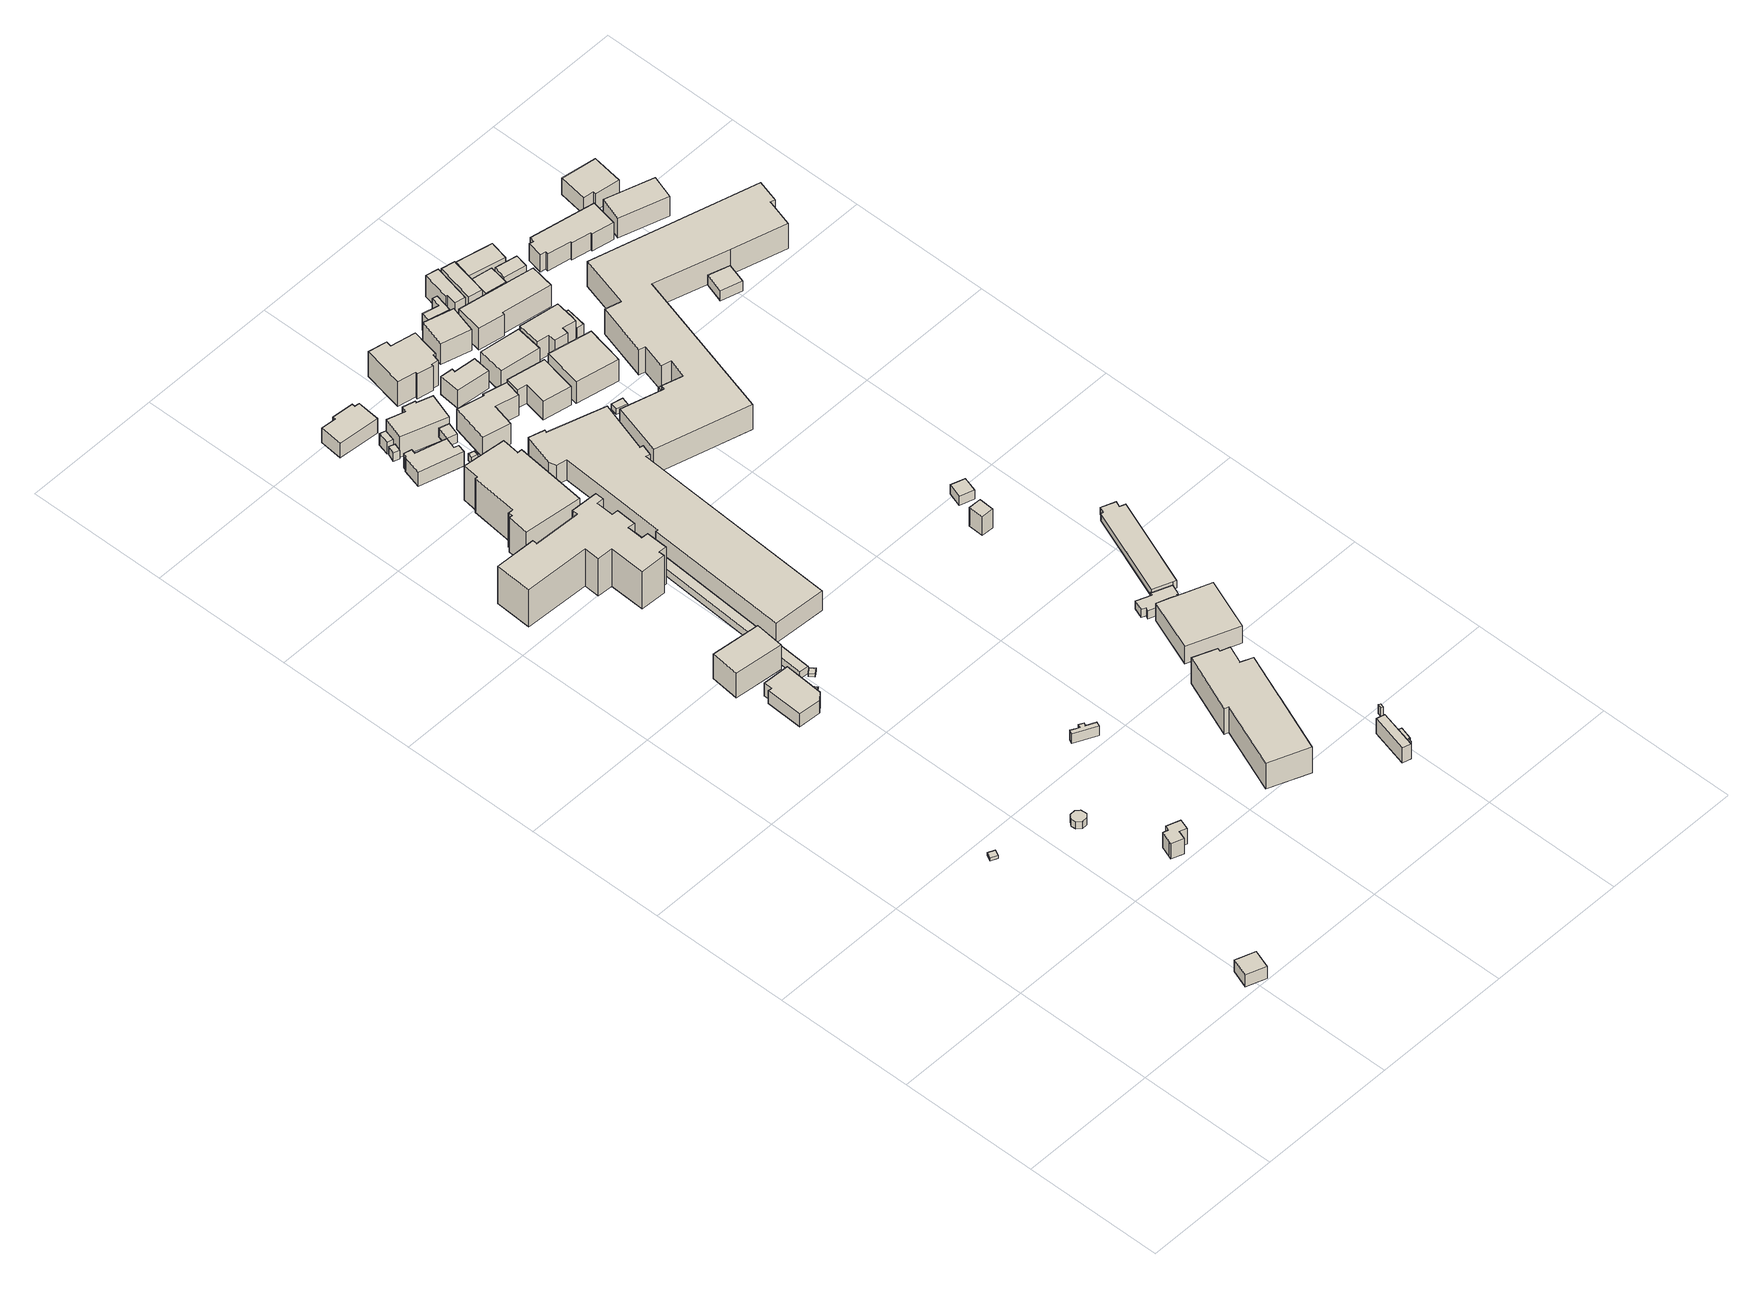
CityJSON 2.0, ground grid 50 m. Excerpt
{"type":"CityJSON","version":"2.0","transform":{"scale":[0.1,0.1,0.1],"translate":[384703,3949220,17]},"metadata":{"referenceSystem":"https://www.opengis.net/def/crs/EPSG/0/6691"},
"CityObjects":{
"building1":{"type":"Building","attributes":{"class":3001,"usage":452,"measuredHeight":8.9,"storeysAboveGround":1,"storeysBelowGround":0,"prefecture":13,"city":13104,"footprintArea":51.09,"fireproofType":1002,"coverageRatio":60,"floorAreaRatio":300,"surveyYear":2021,"urbanPlanType":21,"areaClassificationType":22,"landUseType":214,"districts":"5","detailedUsage":"1142","floodRisk_description":10,"floodRisk_rank":1,"floodRisk_depth":0.12,"floodRisk_adminType":2,"floodRisk_scale":2},"geometry":[{"type":"Solid","lod":"1","boundaries":[[[[0,1,2,3]],[[0,3,4,5]],[[3,2,6,4]],[[2,1,7,6]],[[1,0,5,7]],[[5,4,6,7]]]]}]},
"building2":{"type":"Building","attributes":{"class":3001,"usage":461,"measuredHeight":1.4,"storeysAboveGround":9999,"storeysBelowGround":9999,"prefecture":13,"city":13104,"footprintArea":-9999,"fireproofType":1011,"coverageRatio":60,"floorAreaRatio":300,"surveyYear":1,"urbanPlanType":21,"areaClassificationType":22,"landUseType":217,"districts":"3","detailedUsage":"0","floodRisk_description":10,"floodRisk_rank":1,"floodRisk_depth":0.02,"floodRisk_adminType":2,"floodRisk_scale":2},"geometry":[{"type":"Solid","lod":"1","boundaries":[[[[8,9,10,11]],[[8,11,12,13]],[[11,10,14,12]],[[10,9,15,14]],[[9,8,13,15]],[[13,12,14,15]]]]}]},
"building3":{"type":"Building","attributes":{"class":3001,"usage":411,"measuredHeight":8.4,"storeysAboveGround":1,"storeysBelowGround":0,"prefecture":13,"city":13104,"footprintArea":166.27,"fireproofType":1002,"coverageRatio":60,"floorAreaRatio":300,"surveyYear":2021,"urbanPlanType":21,"areaClassificationType":22,"landUseType":211,"districts":"3","detailedUsage":"1310","floodRisk_description":10,"floodRisk_rank":1,"floodRisk_depth":0.02,"floodRisk_adminType":2,"floodRisk_scale":2},"geometry":[{"type":"Solid","lod":"1","boundaries":[[[[16,17,18,19,20,21,22]],[[16,22,23,24]],[[22,21,25,23]],[[21,20,26,25]],[[20,19,27,26]],[[19,18,28,27]],[[18,17,29,28]],[[17,16,24,29]],[[24,23,25,26,27,28,29]]]]}]},
"building4":{"type":"Building","attributes":{"class":3003,"usage":461,"measuredHeight":-9999,"storeysAboveGround":9999,"storeysBelowGround":9999,"prefecture":13,"city":13104,"footprintArea":-9999,"fireproofType":1011,"coverageRatio":60,"floorAreaRatio":300,"surveyYear":1,"urbanPlanType":21,"areaClassificationType":22,"landUseType":217,"districts":"3","detailedUsage":"0","floodRisk_description":10,"floodRisk_rank":1,"floodRisk_depth":0.01,"floodRisk_adminType":2,"floodRisk_scale":2},"geometry":[{"type":"Solid","lod":"1","boundaries":[[[[30,31,32,33,34,35,36,37]],[[30,37,38,39]],[[37,36,40,38]],[[36,35,41,40]],[[35,34,42,41]],[[34,33,43,42]],[[33,32,44,43]],[[32,31,45,44]],[[31,30,39,45]],[[39,38,40,41,42,43,44,45]]]]}]},
"building5":{"type":"Building","attributes":{"class":3002,"usage":412,"measuredHeight":14.4,"storeysAboveGround":3,"storeysBelowGround":0,"prefecture":13,"city":13104,"footprintArea":181.36,"fireproofType":1001,"coverageRatio":60,"floorAreaRatio":300,"surveyYear":2021,"urbanPlanType":21,"areaClassificationType":22,"landUseType":211,"districts":"3","detailedUsage":"1320"},"geometry":[{"type":"Solid","lod":"1","boundaries":[[[[46,47,48,49]],[[46,49,50,51]],[[49,48,52,50]],[[48,47,53,52]],[[47,46,51,53]],[[51,50,52,53]]]]}]},
"building6":{"type":"Building","attributes":{"class":3001,"usage":421,"measuredHeight":8.3,"storeysAboveGround":2,"storeysBelowGround":0,"prefecture":13,"city":13104,"footprintArea":38.03,"fireproofType":1001,"coverageRatio":60,"floorAreaRatio":300,"surveyYear":2021,"urbanPlanType":21,"areaClassificationType":22,"landUseType":214,"districts":"3","detailedUsage":"1110","floodRisk_description":10,"floodRisk_rank":1,"floodRisk_depth":0.01,"floodRisk_adminType":2,"floodRisk_scale":2},"geometry":[{"type":"Solid","lod":"1","boundaries":[[[[54,55,56,57,58,59,60,61,62]],[[54,62,63,64]],[[62,61,65,63]],[[61,60,66,65]],[[60,59,67,66]],[[59,58,68,67]],[[58,57,69,68]],[[57,56,70,69]],[[56,55,71,70]],[[55,54,64,71]],[[64,63,65,66,67,68,69,70,71]]]]}]},
"building7":{"type":"Building","attributes":{"class":3001,"usage":461,"measuredHeight":0.9,"storeysAboveGround":9999,"storeysBelowGround":9999,"prefecture":13,"city":13104,"footprintArea":-9999,"fireproofType":1011,"coverageRatio":60,"floorAreaRatio":300,"surveyYear":1,"urbanPlanType":21,"areaClassificationType":22,"landUseType":214,"districts":"3","detailedUsage":"0","floodRisk_description":10,"floodRisk_rank":1,"floodRisk_depth":0.1,"floodRisk_adminType":2,"floodRisk_scale":2},"geometry":[{"type":"Solid","lod":"1","boundaries":[[[[72,73,74,75]],[[72,75,76,77]],[[75,74,78,76]],[[74,73,79,78]],[[73,72,77,79]],[[77,76,78,79]]]]}]},
"building8":{"type":"Building","attributes":{"class":3002,"usage":412,"measuredHeight":23.6,"storeysAboveGround":7,"storeysBelowGround":0,"prefecture":13,"city":13104,"footprintArea":738.72,"fireproofType":1001,"coverageRatio":60,"floorAreaRatio":300,"surveyYear":2021,"urbanPlanType":21,"areaClassificationType":22,"landUseType":211,"districts":"3","detailedUsage":"1320"},"geometry":[{"type":"Solid","lod":"1","boundaries":[[[[80,81,82,83,84,85,86,87,88,89,90,91,92,93,94,95,96,97,98,99,100,101]],[[80,101,102,103]],[[101,100,104,102]],[[100,99,105,104]],[[99,98,106,105]],[[98,97,107,106]],[[97,96,108,107]],[[96,95,109,108]],[[95,94,110,109]],[[94,93,111,110]],[[93,92,112,111]],[[92,91,113,112]],[[91,90,114,113]],[[90,89,115,114]],[[89,88,116,115]],[[88,87,117,116]],[[87,86,118,117]],[[86,85,119,118]],[[85,84,120,119]],[[84,83,121,120]],[[83,82,122,121]],[[82,81,123,122]],[[81,80,103,123]],[[103,102,104,105,106,107,108,109,110,111,112,113,114,115,116,117,118,119,120,121,122,123]]]]}]},
"building9":{"type":"Building","attributes":{"class":3003,"usage":461,"measuredHeight":1.4,"storeysAboveGround":9999,"storeysBelowGround":9999,"prefecture":13,"city":13104,"footprintArea":-9999,"fireproofType":1011,"coverageRatio":60,"floorAreaRatio":300,"surveyYear":1,"urbanPlanType":21,"areaClassificationType":22,"landUseType":214,"districts":"3","detailedUsage":"0"},"geometry":[{"type":"Solid","lod":"1","boundaries":[[[[124,125,126,127]],[[124,127,128,129]],[[127,126,130,128]],[[126,125,131,130]],[[125,124,129,131]],[[129,128,130,131]]]]}]},
"building10":{"type":"Building","attributes":{"class":3003,"usage":422,"measuredHeight":7.9,"storeysAboveGround":2,"storeysBelowGround":0,"prefecture":13,"city":13104,"footprintArea":295.63,"fireproofType":1002,"coverageRatio":60,"floorAreaRatio":300,"surveyYear":2021,"urbanPlanType":21,"areaClassificationType":22,"landUseType":214,"districts":"3","detailedUsage":"1121"},"geometry":[{"type":"Solid","lod":"1","boundaries":[[[[132,133,134,135]],[[132,135,136,137]],[[135,134,138,136]],[[134,133,139,138]],[[133,132,137,139]],[[137,136,138,139]]]]}]},
"building11":{"type":"Building","attributes":{"class":3002,"usage":412,"measuredHeight":24.8,"storeysAboveGround":4,"storeysBelowGround":1,"prefecture":13,"city":13104,"footprintArea":587.09,"fireproofType":1001,"coverageRatio":60,"floorAreaRatio":300,"surveyYear":2021,"urbanPlanType":21,"areaClassificationType":22,"landUseType":211,"districts":"3","detailedUsage":"1320"},"geometry":[{"type":"Solid","lod":"1","boundaries":[[[[140,141,142,143,144,145,146,147,148,149,150,151]],[[140,151,152,153]],[[151,150,154,152]],[[150,149,155,154]],[[149,148,156,155]],[[148,147,157,156]],[[147,146,158,157]],[[146,145,159,158]],[[145,144,160,159]],[[144,143,161,160]],[[143,142,162,161]],[[142,141,163,162]],[[141,140,153,163]],[[153,152,154,155,156,157,158,159,160,161,162,163]]]]}]},
"building12":{"type":"Building","attributes":{"class":3001,"usage":461,"measuredHeight":11.2,"storeysAboveGround":9999,"storeysBelowGround":9999,"prefecture":13,"city":13104,"footprintArea":-9999,"fireproofType":1011,"coverageRatio":60,"floorAreaRatio":300,"surveyYear":1,"urbanPlanType":21,"areaClassificationType":22,"landUseType":217,"districts":"3","detailedUsage":"0","floodRisk_description":10,"floodRisk_rank":1,"floodRisk_depth":0.02,"floodRisk_adminType":2,"floodRisk_scale":2},"geometry":[{"type":"Solid","lod":"1","boundaries":[[[[164,165,166,167,168,169,170,171]],[[164,171,172,173]],[[171,170,174,172]],[[170,169,175,174]],[[169,168,176,175]],[[168,167,177,176]],[[167,166,178,177]],[[166,165,179,178]],[[165,164,173,179]],[[173,172,174,175,176,177,178,179]]]]}]},
"building13":{"type":"Building","attributes":{"class":3001,"usage":461,"measuredHeight":4,"storeysAboveGround":9999,"storeysBelowGround":9999,"prefecture":13,"city":13104,"footprintArea":-9999,"fireproofType":1011,"coverageRatio":60,"floorAreaRatio":300,"surveyYear":1,"urbanPlanType":21,"areaClassificationType":22,"landUseType":211,"districts":"3","detailedUsage":"0"},"geometry":[{"type":"Solid","lod":"1","boundaries":[[[[180,181,182,183]],[[180,183,184,185]],[[183,182,186,184]],[[182,181,187,186]],[[181,180,185,187]],[[185,184,186,187]]]]}]},
"building14":{"type":"Building","attributes":{"class":3001,"usage":422,"measuredHeight":6.7,"storeysAboveGround":1,"storeysBelowGround":0,"prefecture":13,"city":13104,"footprintArea":91.1,"fireproofType":1003,"coverageRatio":60,"floorAreaRatio":300,"surveyYear":2021,"urbanPlanType":21,"areaClassificationType":22,"landUseType":214,"districts":"3","detailedUsage":"1121"},"geometry":[{"type":"Solid","lod":"1","boundaries":[[[[188,189,190,191,192,193,194,195,196,197]],[[188,197,198,199]],[[197,196,200,198]],[[196,195,201,200]],[[195,194,202,201]],[[194,193,203,202]],[[193,192,204,203]],[[192,191,205,204]],[[191,190,206,205]],[[190,189,207,206]],[[189,188,199,207]],[[199,198,200,201,202,203,204,205,206,207]]]]}]},
"building15":{"type":"Building","attributes":{"class":3001,"usage":412,"measuredHeight":5.2,"storeysAboveGround":1,"storeysBelowGround":0,"prefecture":13,"city":13104,"footprintArea":9.43,"fireproofType":1002,"coverageRatio":60,"floorAreaRatio":300,"surveyYear":2021,"urbanPlanType":21,"areaClassificationType":22,"landUseType":211,"districts":"3","detailedUsage":"1320"},"geometry":[{"type":"Solid","lod":"1","boundaries":[[[[208,209,210,211]],[[208,211,212,213]],[[211,210,214,212]],[[210,209,215,214]],[[209,208,213,215]],[[213,212,214,215]]]]}]},
"building16":{"type":"Building","attributes":{"class":3001,"usage":412,"measuredHeight":7.8,"storeysAboveGround":2,"storeysBelowGround":0,"prefecture":13,"city":13104,"footprintArea":135.89,"fireproofType":1003,"coverageRatio":60,"floorAreaRatio":300,"surveyYear":2021,"urbanPlanType":21,"areaClassificationType":22,"landUseType":211,"districts":"3","detailedUsage":"1320","floodRisk_description":10,"floodRisk_rank":1,"floodRisk_depth":0.01,"floodRisk_adminType":2,"floodRisk_scale":2,"landslideRisk_description":1,"landslideRisk_areaType":2},"geometry":[{"type":"Solid","lod":"1","boundaries":[[[[216,217,218,219,220,221,222,223]],[[216,223,224,225]],[[223,222,226,224]],[[222,221,227,226]],[[221,220,228,227]],[[220,219,229,228]],[[219,218,230,229]],[[218,217,231,230]],[[217,216,225,231]],[[225,224,226,227,228,229,230,231]]]]}]},
"building17":{"type":"Building","attributes":{"class":3001,"usage":461,"measuredHeight":3.1,"storeysAboveGround":9999,"storeysBelowGround":9999,"prefecture":13,"city":13104,"footprintArea":-9999,"fireproofType":1011,"coverageRatio":60,"floorAreaRatio":300,"surveyYear":1,"urbanPlanType":21,"areaClassificationType":22,"landUseType":214,"districts":"3","detailedUsage":"0"},"geometry":[{"type":"Solid","lod":"1","boundaries":[[[[232,233,234,235]],[[232,235,236,237]],[[235,234,238,236]],[[234,233,239,238]],[[233,232,237,239]],[[237,236,238,239]]]]}]},
"building18":{"type":"Building","attributes":{"class":3002,"usage":422,"measuredHeight":16,"storeysAboveGround":3,"storeysBelowGround":0,"prefecture":13,"city":13104,"footprintArea":1985.33,"fireproofType":1001,"coverageRatio":60,"floorAreaRatio":300,"surveyYear":2021,"urbanPlanType":21,"areaClassificationType":22,"landUseType":214,"districts":"3","detailedUsage":"1121"},"geometry":[{"type":"Solid","lod":"1","boundaries":[[[[240,241,242,243,244,245,246,247,248,249,250,251,252,253,254]],[[240,254,255,256]],[[254,253,257,255]],[[253,252,258,257]],[[252,251,259,258]],[[251,250,260,259]],[[250,249,261,260]],[[249,248,262,261]],[[248,247,263,262]],[[247,246,264,263]],[[246,245,265,264]],[[245,244,266,265]],[[244,243,267,266]],[[243,242,268,267]],[[242,241,269,268]],[[241,240,256,269]],[[256,255,257,258,259,260,261,262,263,264,265,266,267,268,269]]]]}]},
"building19":{"type":"Building","attributes":{"class":3001,"usage":412,"measuredHeight":9.5,"storeysAboveGround":2,"storeysBelowGround":0,"prefecture":13,"city":13104,"footprintArea":154.74,"fireproofType":1003,"coverageRatio":60,"floorAreaRatio":300,"surveyYear":2021,"urbanPlanType":21,"areaClassificationType":22,"landUseType":211,"districts":"3","detailedUsage":"1320"},"geometry":[{"type":"Solid","lod":"1","boundaries":[[[[270,271,272,273,274,275,276,277]],[[270,277,278,279]],[[277,276,280,278]],[[276,275,281,280]],[[275,274,282,281]],[[274,273,283,282]],[[273,272,284,283]],[[272,271,285,284]],[[271,270,279,285]],[[279,278,280,281,282,283,284,285]]]]}]},
"building20":{"type":"Building","attributes":{"class":3001,"usage":461,"measuredHeight":6.9,"storeysAboveGround":9999,"storeysBelowGround":9999,"prefecture":13,"city":13104,"footprintArea":-9999,"fireproofType":1011,"coverageRatio":60,"floorAreaRatio":300,"surveyYear":1,"urbanPlanType":21,"areaClassificationType":22,"landUseType":214,"districts":"3","detailedUsage":"0"},"geometry":[{"type":"Solid","lod":"1","boundaries":[[[[286,287,288,289]],[[286,289,290,291]],[[289,288,292,290]],[[288,287,293,292]],[[287,286,291,293]],[[291,290,292,293]]]]}]},
"building21":{"type":"Building","attributes":{"class":3002,"usage":421,"measuredHeight":15.5,"storeysAboveGround":3,"storeysBelowGround":0,"prefecture":13,"city":13103,"footprintArea":721.87,"fireproofType":1001,"coverageRatio":60,"floorAreaRatio":200,"surveyYear":2021,"urbanPlanType":21,"areaClassificationType":22,"landUseType":214,"districts":"3","detailedUsage":"1110","floodRisk_description":10,"floodRisk_rank":1,"floodRisk_depth":0.04,"floodRisk_adminType":2,"floodRisk_scale":2},"geometry":[{"type":"Solid","lod":"1","boundaries":[[[[294,295,296,297,298,299,300,301,302,303,304,305]],[[294,305,306,307]],[[305,304,308,306]],[[304,303,309,308]],[[303,302,310,309]],[[302,301,311,310]],[[301,300,312,311]],[[300,299,313,312]],[[299,298,314,313]],[[298,297,315,314]],[[297,296,316,315]],[[296,295,317,316]],[[295,294,307,317]],[[307,306,308,309,310,311,312,313,314,315,316,317]]]]}]},
"building22":{"type":"Building","attributes":{"class":3001,"usage":402,"measuredHeight":13.5,"storeysAboveGround":2,"storeysBelowGround":0,"prefecture":13,"city":13104,"footprintArea":188.47,"fireproofType":1003,"coverageRatio":60,"floorAreaRatio":300,"surveyYear":2021,"urbanPlanType":21,"areaClassificationType":22,"landUseType":212,"districts":"3","detailedUsage":"1242"},"geometry":[{"type":"Solid","lod":"1","boundaries":[[[[318,319,320,321,322,323,324,325]],[[318,325,326,327]],[[325,324,328,326]],[[324,323,329,328]],[[323,322,330,329]],[[322,321,331,330]],[[321,320,332,331]],[[320,319,333,332]],[[319,318,327,333]],[[327,326,328,329,330,331,332,333]]]]}]},
"building23":{"type":"Building","attributes":{"class":3001,"usage":421,"measuredHeight":9.9,"storeysAboveGround":1,"storeysBelowGround":0,"prefecture":13,"city":13103,"footprintArea":44.42,"fireproofType":1001,"coverageRatio":60,"floorAreaRatio":200,"surveyYear":2021,"urbanPlanType":21,"areaClassificationType":22,"landUseType":214,"districts":"3","detailedUsage":"1110"},"geometry":[{"type":"Solid","lod":"1","boundaries":[[[[334,335,336,337]],[[334,337,338,339]],[[337,336,340,338]],[[336,335,341,340]],[[335,334,339,341]],[[339,338,340,341]]]]}]},
"building24":{"type":"Building","attributes":{"class":3002,"usage":412,"measuredHeight":13.8,"storeysAboveGround":3,"storeysBelowGround":0,"prefecture":13,"city":13104,"footprintArea":204.88,"fireproofType":1001,"coverageRatio":60,"floorAreaRatio":300,"surveyYear":2021,"urbanPlanType":21,"areaClassificationType":22,"landUseType":211,"districts":"3","detailedUsage":"1320","landslideRisk_description":1,"landslideRisk_areaType":1},"geometry":[{"type":"Solid","lod":"1","boundaries":[[[[342,343,344,345,346,347,348,349,350,351,352,353]],[[342,353,354,355]],[[353,352,356,354]],[[352,351,357,356]],[[351,350,358,357]],[[350,349,359,358]],[[349,348,360,359]],[[348,347,361,360]],[[347,346,362,361]],[[346,345,363,362]],[[345,344,364,363]],[[344,343,365,364]],[[343,342,355,365]],[[355,354,356,357,358,359,360,361,362,363,364,365]]]]}]},
"building25":{"type":"Building","attributes":{"class":3001,"usage":461,"measuredHeight":2,"storeysAboveGround":9999,"storeysBelowGround":9999,"prefecture":13,"city":13103,"footprintArea":-9999,"fireproofType":1011,"coverageRatio":60,"floorAreaRatio":200,"surveyYear":1,"urbanPlanType":21,"areaClassificationType":22,"landUseType":214,"districts":"3","detailedUsage":"0"},"geometry":[{"type":"Solid","lod":"1","boundaries":[[[[366,367,368,369,370,371,372]],[[366,372,373,374]],[[372,371,375,373]],[[371,370,376,375]],[[370,369,377,376]],[[369,368,378,377]],[[368,367,379,378]],[[367,366,374,379]],[[374,373,375,376,377,378,379]]]]}]},
"building26":{"type":"Building","attributes":{"class":3001,"usage":411,"measuredHeight":9.5,"storeysAboveGround":2,"storeysBelowGround":0,"prefecture":13,"city":13104,"footprintArea":83.73,"fireproofType":1003,"coverageRatio":60,"floorAreaRatio":300,"surveyYear":2021,"urbanPlanType":21,"areaClassificationType":22,"landUseType":211,"districts":"3","detailedUsage":"1310"},"geometry":[{"type":"Solid","lod":"1","boundaries":[[[[380,381,382,383,384,385]],[[380,385,386,387]],[[385,384,388,386]],[[384,383,389,388]],[[383,382,390,389]],[[382,381,391,390]],[[381,380,387,391]],[[387,386,388,389,390,391]]]]}]},
"building27":{"type":"Building","attributes":{"class":3001,"usage":461,"measuredHeight":4.1,"storeysAboveGround":9999,"storeysBelowGround":9999,"prefecture":13,"city":13103,"footprintArea":-9999,"fireproofType":1011,"coverageRatio":60,"floorAreaRatio":200,"surveyYear":1,"urbanPlanType":21,"areaClassificationType":22,"landUseType":214,"districts":"3","detailedUsage":"0"},"geometry":[{"type":"Solid","lod":"1","boundaries":[[[[392,393,394,395]],[[392,395,396,397]],[[395,394,398,396]],[[394,393,399,398]],[[393,392,397,399]],[[397,396,398,399]]]]}]},
"building28":{"type":"Building","attributes":{"class":3001,"usage":402,"measuredHeight":9.6,"storeysAboveGround":2,"storeysBelowGround":0,"prefecture":13,"city":13104,"footprintArea":95.36,"fireproofType":1001,"coverageRatio":60,"floorAreaRatio":300,"surveyYear":2021,"urbanPlanType":21,"areaClassificationType":22,"landUseType":212,"districts":"3","detailedUsage":"1242"},"geometry":[{"type":"Solid","lod":"1","boundaries":[[[[400,401,402,403,404,405]],[[400,405,406,407]],[[405,404,408,406]],[[404,403,409,408]],[[403,402,410,409]],[[402,401,411,410]],[[401,400,407,411]],[[407,406,408,409,410,411]]]]}]},
"building29":{"type":"Building","attributes":{"class":3002,"usage":421,"measuredHeight":9.7,"storeysAboveGround":4,"storeysBelowGround":0,"prefecture":13,"city":13103,"footprintArea":370.47,"fireproofType":1001,"coverageRatio":60,"floorAreaRatio":200,"surveyYear":2021,"urbanPlanType":21,"areaClassificationType":22,"landUseType":214,"districts":"3","detailedUsage":"1110","floodRisk_description":10,"floodRisk_rank":1,"floodRisk_depth":0.04,"floodRisk_adminType":2,"floodRisk_scale":2},"geometry":[{"type":"Solid","lod":"1","boundaries":[[[[412,413,414,415,416,417]],[[412,417,418,419]],[[417,416,420,418]],[[416,415,421,420]],[[415,414,422,421]],[[414,413,423,422]],[[413,412,419,423]],[[419,418,420,421,422,423]]]]}]},
"building30":{"type":"Building","attributes":{"class":3001,"usage":412,"measuredHeight":11.4,"storeysAboveGround":2,"storeysBelowGround":0,"prefecture":13,"city":13104,"footprintArea":143.19,"fireproofType":1002,"coverageRatio":60,"floorAreaRatio":300,"surveyYear":2021,"urbanPlanType":21,"areaClassificationType":22,"landUseType":211,"districts":"3","detailedUsage":"1320"},"geometry":[{"type":"Solid","lod":"1","boundaries":[[[[424,425,426,427]],[[424,427,428,429]],[[427,426,430,428]],[[426,425,431,430]],[[425,424,429,431]],[[429,428,430,431]]]]}]},
"building31":{"type":"Building","attributes":{"class":3001,"usage":422,"measuredHeight":2.6,"storeysAboveGround":1,"storeysBelowGround":0,"prefecture":13,"city":13104,"footprintArea":10.46,"fireproofType":1002,"coverageRatio":60,"floorAreaRatio":300,"surveyYear":2021,"urbanPlanType":21,"areaClassificationType":22,"landUseType":214,"districts":"3","detailedUsage":"1121","floodRisk_description":10,"floodRisk_rank":1,"floodRisk_depth":0.06,"floodRisk_adminType":2,"floodRisk_scale":2},"geometry":[{"type":"Solid","lod":"1","boundaries":[[[[432,433,434,435]],[[432,435,436,437]],[[435,434,438,436]],[[434,433,439,438]],[[433,432,437,439]],[[437,436,438,439]]]]}]},
"building32":{"type":"Building","attributes":{"class":3002,"usage":412,"measuredHeight":13.8,"storeysAboveGround":3,"storeysBelowGround":0,"prefecture":13,"city":13104,"footprintArea":108.42,"fireproofType":1001,"coverageRatio":60,"floorAreaRatio":300,"surveyYear":2021,"urbanPlanType":21,"areaClassificationType":22,"landUseType":211,"districts":"3","detailedUsage":"1320"},"geometry":[{"type":"Solid","lod":"1","boundaries":[[[[440,441,442,443]],[[440,443,444,445]],[[443,442,446,444]],[[442,441,447,446]],[[441,440,445,447]],[[445,444,446,447]]]]}]},
"building33":{"type":"Building","attributes":{"class":3001,"usage":421,"measuredHeight":5.3,"storeysAboveGround":1,"storeysBelowGround":0,"prefecture":13,"city":13103,"footprintArea":363.25,"fireproofType":1002,"coverageRatio":60,"floorAreaRatio":200,"surveyYear":2021,"urbanPlanType":21,"areaClassificationType":22,"landUseType":214,"districts":"3","detailedUsage":"1110","floodRisk_description":10,"floodRisk_rank":1,"floodRisk_depth":0.03,"floodRisk_adminType":2,"floodRisk_scale":2},"geometry":[{"type":"Solid","lod":"1","boundaries":[[[[448,449,450,451,452,453,454,455,456,457,458,459,460,461]],[[448,461,462,463]],[[461,460,464,462]],[[460,459,465,464]],[[459,458,466,465]],[[458,457,467,466]],[[457,456,468,467]],[[456,455,469,468]],[[455,454,470,469]],[[454,453,471,470]],[[453,452,472,471]],[[452,451,473,472]],[[451,450,474,473]],[[450,449,475,474]],[[449,448,463,475]],[[463,462,464,465,466,467,468,469,470,471,472,473,474,475]]]]}]},
"building34":{"type":"Building","attributes":{"class":3001,"usage":411,"measuredHeight":8.3,"storeysAboveGround":2,"storeysBelowGround":0,"prefecture":13,"city":13104,"footprintArea":32.12,"fireproofType":1002,"coverageRatio":60,"floorAreaRatio":300,"surveyYear":2021,"urbanPlanType":21,"areaClassificationType":22,"landUseType":211,"districts":"3","detailedUsage":"1310"},"geometry":[{"type":"Solid","lod":"1","boundaries":[[[[476,477,478,479,480,481]],[[476,481,482,483]],[[481,480,484,482]],[[480,479,485,484]],[[479,478,486,485]],[[478,477,487,486]],[[477,476,483,487]],[[483,482,484,485,486,487]]]]}]},
"building35":{"type":"Building","attributes":{"class":3001,"usage":461,"measuredHeight":10.9,"storeysAboveGround":9999,"storeysBelowGround":9999,"prefecture":13,"city":13104,"footprintArea":-9999,"fireproofType":1011,"coverageRatio":60,"floorAreaRatio":300,"surveyYear":1,"urbanPlanType":21,"areaClassificationType":22,"landUseType":214,"districts":"3","detailedUsage":"0"},"geometry":[{"type":"Solid","lod":"1","boundaries":[[[[488,489,490,491]],[[488,491,492,493]],[[491,490,494,492]],[[490,489,495,494]],[[489,488,493,495]],[[493,492,494,495]]]]}]},
"building36":{"type":"Building","attributes":{"class":3001,"usage":413,"measuredHeight":10.5,"storeysAboveGround":3,"storeysBelowGround":0,"prefecture":13,"city":13104,"footprintArea":212.37,"fireproofType":1001,"coverageRatio":60,"floorAreaRatio":300,"surveyYear":2021,"urbanPlanType":21,"areaClassificationType":22,"landUseType":211,"districts":"3","detailedUsage":"1230","floodRisk_description":10,"floodRisk_rank":1,"floodRisk_depth":0.03,"floodRisk_adminType":2,"floodRisk_scale":2},"geometry":[{"type":"Solid","lod":"1","boundaries":[[[[496,497,498,499]],[[496,499,500,501]],[[499,498,502,500]],[[498,497,503,502]],[[497,496,501,503]],[[501,500,502,503]]]]}]},
"building37":{"type":"Building","attributes":{"class":3001,"usage":461,"measuredHeight":9.5,"storeysAboveGround":9999,"storeysBelowGround":9999,"prefecture":13,"city":13104,"footprintArea":-9999,"fireproofType":1011,"coverageRatio":60,"floorAreaRatio":300,"surveyYear":1,"urbanPlanType":21,"areaClassificationType":22,"landUseType":214,"districts":"3","detailedUsage":"0","floodRisk_description":10,"floodRisk_rank":1,"floodRisk_depth":0.06,"floodRisk_adminType":2,"floodRisk_scale":2},"geometry":[{"type":"Solid","lod":"1","boundaries":[[[[504,505,506,507]],[[504,507,508,509]],[[507,506,510,508]],[[506,505,511,510]],[[505,504,509,511]],[[509,508,510,511]]]]}]},
"building38":{"type":"Building","attributes":{"class":3001,"usage":461,"measuredHeight":6.7,"storeysAboveGround":9999,"storeysBelowGround":9999,"prefecture":13,"city":13104,"footprintArea":-9999,"fireproofType":1011,"coverageRatio":60,"floorAreaRatio":300,"surveyYear":1,"urbanPlanType":21,"areaClassificationType":22,"landUseType":214,"districts":"3","detailedUsage":"0"},"geometry":[{"type":"Solid","lod":"1","boundaries":[[[[512,513,514,515]],[[512,515,516,517]],[[515,514,518,516]],[[514,513,519,518]],[[513,512,517,519]],[[517,516,518,519]]]]}]},
"building39":{"type":"Building","attributes":{"class":3001,"usage":411,"measuredHeight":9.3,"storeysAboveGround":3,"storeysBelowGround":0,"prefecture":13,"city":13104,"footprintArea":64.27,"fireproofType":1002,"coverageRatio":60,"floorAreaRatio":300,"surveyYear":2021,"urbanPlanType":21,"areaClassificationType":22,"landUseType":211,"districts":"3","detailedUsage":"1310"},"geometry":[{"type":"Solid","lod":"1","boundaries":[[[[520,521,522,523,524,525]],[[520,525,526,527]],[[525,524,528,526]],[[524,523,529,528]],[[523,522,530,529]],[[522,521,531,530]],[[521,520,527,531]],[[527,526,528,529,530,531]]]]}]},
"building40":{"type":"Building","attributes":{"class":3002,"usage":412,"measuredHeight":10.1,"storeysAboveGround":3,"storeysBelowGround":0,"prefecture":13,"city":13104,"footprintArea":133.11,"fireproofType":1001,"coverageRatio":60,"floorAreaRatio":300,"surveyYear":2021,"urbanPlanType":21,"areaClassificationType":22,"landUseType":211,"districts":"3","detailedUsage":"1320","floodRisk_description":10,"floodRisk_rank":1,"floodRisk_depth":0.03,"floodRisk_adminType":2,"floodRisk_scale":2},"geometry":[{"type":"Solid","lod":"1","boundaries":[[[[532,533,534,535,536,537,538,539,540]],[[532,540,541,542]],[[540,539,543,541]],[[539,538,544,543]],[[538,537,545,544]],[[537,536,546,545]],[[536,535,547,546]],[[535,534,548,547]],[[534,533,549,548]],[[533,532,542,549]],[[542,541,543,544,545,546,547,548,549]]]]}]},
"building41":{"type":"Building","attributes":{"class":3002,"usage":412,"measuredHeight":10.9,"storeysAboveGround":3,"storeysBelowGround":0,"prefecture":13,"city":13104,"footprintArea":180.33,"fireproofType":1001,"coverageRatio":60,"floorAreaRatio":300,"surveyYear":2021,"urbanPlanType":21,"areaClassificationType":22,"landUseType":211,"districts":"3","detailedUsage":"1320","floodRisk_description":10,"floodRisk_rank":1,"floodRisk_depth":0.02,"floodRisk_adminType":2,"floodRisk_scale":2},"geometry":[{"type":"Solid","lod":"1","boundaries":[[[[550,551,552,553,554,555]],[[550,555,556,557]],[[555,554,558,556]],[[554,553,559,558]],[[553,552,560,559]],[[552,551,561,560]],[[551,550,557,561]],[[557,556,558,559,560,561]]]]}]},
"building42":{"type":"Building","attributes":{"class":3001,"usage":421,"measuredHeight":7.5,"storeysAboveGround":1,"storeysBelowGround":0,"prefecture":13,"city":13103,"footprintArea":363.25,"fireproofType":1002,"coverageRatio":60,"floorAreaRatio":200,"surveyYear":2021,"urbanPlanType":21,"areaClassificationType":22,"landUseType":214,"districts":"3","detailedUsage":"1110","floodRisk_description":10,"floodRisk_rank":1,"floodRisk_depth":0.03,"floodRisk_adminType":2,"floodRisk_scale":2},"geometry":[{"type":"Solid","lod":"1","boundaries":[[[[562,563,564,565,566,567,568,569,570,571]],[[562,571,572,573]],[[571,570,574,572]],[[570,569,575,574]],[[569,568,576,575]],[[568,567,577,576]],[[567,566,578,577]],[[566,565,579,578]],[[565,564,580,579]],[[564,563,581,580]],[[563,562,573,581]],[[573,572,574,575,576,577,578,579,580,581]]]]}]},
"building43":{"type":"Building","attributes":{"class":3001,"usage":411,"measuredHeight":9.5,"storeysAboveGround":3,"storeysBelowGround":0,"prefecture":13,"city":13104,"footprintArea":51.88,"fireproofType":1002,"coverageRatio":60,"floorAreaRatio":300,"surveyYear":2021,"urbanPlanType":21,"areaClassificationType":22,"landUseType":211,"districts":"3","detailedUsage":"1310","floodRisk_description":10,"floodRisk_rank":1,"floodRisk_depth":0.02,"floodRisk_adminType":2,"floodRisk_scale":2},"geometry":[{"type":"Solid","lod":"1","boundaries":[[[[582,583,584,585]],[[582,585,586,587]],[[585,584,588,586]],[[584,583,589,588]],[[583,582,587,589]],[[587,586,588,589]]]]}]},
"building44":{"type":"Building","attributes":{"class":3001,"usage":461,"measuredHeight":8.3,"storeysAboveGround":9999,"storeysBelowGround":9999,"prefecture":13,"city":13104,"footprintArea":-9999,"fireproofType":1011,"coverageRatio":60,"floorAreaRatio":300,"surveyYear":1,"urbanPlanType":21,"areaClassificationType":22,"landUseType":211,"districts":"3","detailedUsage":"0","floodRisk_description":10,"floodRisk_rank":1,"floodRisk_depth":0.07,"floodRisk_adminType":2,"floodRisk_scale":2},"geometry":[{"type":"Solid","lod":"1","boundaries":[[[[590,591,592,593,594,595,596]],[[590,596,597,598]],[[596,595,599,597]],[[595,594,600,599]],[[594,593,601,600]],[[593,592,602,601]],[[592,591,603,602]],[[591,590,598,603]],[[598,597,599,600,601,602,603]]]]}]},
"building45":{"type":"Building","attributes":{"class":3001,"usage":411,"measuredHeight":9.9,"storeysAboveGround":2,"storeysBelowGround":0,"prefecture":13,"city":13104,"footprintArea":55.16,"fireproofType":1003,"coverageRatio":60,"floorAreaRatio":300,"surveyYear":2021,"urbanPlanType":21,"areaClassificationType":22,"landUseType":211,"districts":"3","detailedUsage":"1310","floodRisk_description":10,"floodRisk_rank":1,"floodRisk_depth":0.02,"floodRisk_adminType":2,"floodRisk_scale":2},"geometry":[{"type":"Solid","lod":"1","boundaries":[[[[604,605,606,607]],[[604,607,608,609]],[[607,606,610,608]],[[606,605,611,610]],[[605,604,609,611]],[[609,608,610,611]]]]}]},
"building46":{"type":"Building","attributes":{"class":3001,"usage":412,"measuredHeight":9,"storeysAboveGround":2,"storeysBelowGround":0,"prefecture":13,"city":13104,"footprintArea":90.66,"fireproofType":1003,"coverageRatio":60,"floorAreaRatio":300,"surveyYear":2021,"urbanPlanType":21,"areaClassificationType":22,"landUseType":211,"districts":"3","detailedUsage":"1320"},"geometry":[{"type":"Solid","lod":"1","boundaries":[[[[612,613,614,615]],[[612,615,616,617]],[[615,614,618,616]],[[614,613,619,618]],[[613,612,617,619]],[[617,616,618,619]]]]}]},
"building47":{"type":"Building","attributes":{"class":3001,"usage":411,"measuredHeight":8.3,"storeysAboveGround":3,"storeysBelowGround":0,"prefecture":13,"city":13104,"footprintArea":39.18,"fireproofType":1002,"coverageRatio":60,"floorAreaRatio":300,"surveyYear":2021,"urbanPlanType":21,"areaClassificationType":22,"landUseType":211,"districts":"3","detailedUsage":"1310","floodRisk_description":10,"floodRisk_rank":1,"floodRisk_depth":0.02,"floodRisk_adminType":2,"floodRisk_scale":2},"geometry":[{"type":"Solid","lod":"1","boundaries":[[[[620,621,622,623]],[[620,623,624,625]],[[623,622,626,624]],[[622,621,627,626]],[[621,620,625,627]],[[625,624,626,627]]]]}]},
"building48":{"type":"Building","attributes":{"class":3002,"usage":422,"measuredHeight":13.4,"storeysAboveGround":3,"storeysBelowGround":0,"prefecture":13,"city":13104,"footprintArea":2358.3,"fireproofType":1001,"coverageRatio":60,"floorAreaRatio":300,"surveyYear":2021,"urbanPlanType":21,"areaClassificationType":22,"landUseType":214,"districts":"3","detailedUsage":"1121","floodRisk_description":10,"floodRisk_rank":1,"floodRisk_depth":0.03,"floodRisk_adminType":2,"floodRisk_scale":2},"geometry":[{"type":"Solid","lod":"1","boundaries":[[[[628,629,630,631,632,633,634,635,636,637,638,639,640,641,642,643,644,645,646]],[[628,646,647,648]],[[646,645,649,647]],[[645,644,650,649]],[[644,643,651,650]],[[643,642,652,651]],[[642,641,653,652]],[[641,640,654,653]],[[640,639,655,654]],[[639,638,656,655]],[[638,637,657,656]],[[637,636,658,657]],[[636,635,659,658]],[[635,634,660,659]],[[634,633,661,660]],[[633,632,662,661]],[[632,631,663,662]],[[631,630,664,663]],[[630,629,665,664]],[[629,628,648,665]],[[648,647,649,650,651,652,653,654,655,656,657,658,659,660,661,662,663,664,665]]]]}]},
"building49":{"type":"Building","attributes":{"class":3002,"usage":412,"measuredHeight":12.2,"storeysAboveGround":3,"storeysBelowGround":0,"prefecture":13,"city":13104,"footprintArea":212.38,"fireproofType":1002,"coverageRatio":60,"floorAreaRatio":300,"surveyYear":2021,"urbanPlanType":21,"areaClassificationType":22,"landUseType":211,"districts":"3","detailedUsage":"1320","floodRisk_description":10,"floodRisk_rank":1,"floodRisk_depth":0.02,"floodRisk_adminType":2,"floodRisk_scale":2},"geometry":[{"type":"Solid","lod":"1","boundaries":[[[[666,667,668,669,670,671,672,673,674,675,676,677]],[[666,677,678,679]],[[677,676,680,678]],[[676,675,681,680]],[[675,674,682,681]],[[674,673,683,682]],[[673,672,684,683]],[[672,671,685,684]],[[671,670,686,685]],[[670,669,687,686]],[[669,668,688,687]],[[668,667,689,688]],[[667,666,679,689]],[[679,678,680,681,682,683,684,685,686,687,688,689]]]]}]},
"building50":{"type":"Building","attributes":{"class":3003,"usage":422,"measuredHeight":4.7,"storeysAboveGround":3,"storeysBelowGround":0,"prefecture":13,"city":13104,"footprintArea":2358.3,"fireproofType":1001,"coverageRatio":60,"floorAreaRatio":300,"surveyYear":2021,"urbanPlanType":21,"areaClassificationType":22,"landUseType":214,"districts":"3","detailedUsage":"1121"},"geometry":[{"type":"Solid","lod":"1","boundaries":[[[[690,691,692,693]],[[690,693,694,695]],[[693,692,696,694]],[[692,691,697,696]],[[691,690,695,697]],[[695,694,696,697]]]]}]},
"building51":{"type":"Building","attributes":{"class":3001,"usage":422,"measuredHeight":3.4,"storeysAboveGround":1,"storeysBelowGround":0,"prefecture":13,"city":13104,"footprintArea":15.91,"fireproofType":1002,"coverageRatio":60,"floorAreaRatio":300,"surveyYear":2021,"urbanPlanType":21,"areaClassificationType":22,"landUseType":214,"districts":"3","detailedUsage":"1121","floodRisk_description":10,"floodRisk_rank":1,"floodRisk_depth":0.03,"floodRisk_adminType":2,"floodRisk_scale":2},"geometry":[{"type":"Solid","lod":"1","boundaries":[[[[698,699,700,701]],[[698,701,702,703]],[[701,700,704,702]],[[700,699,705,704]],[[699,698,703,705]],[[703,702,704,705]]]]}]},
"building52":{"type":"Building","attributes":{"class":3002,"usage":412,"measuredHeight":11.7,"storeysAboveGround":3,"storeysBelowGround":0,"prefecture":13,"city":13104,"footprintArea":153.98,"fireproofType":1001,"coverageRatio":60,"floorAreaRatio":300,"surveyYear":2021,"urbanPlanType":21,"areaClassificationType":22,"landUseType":211,"districts":"3","detailedUsage":"1320","floodRisk_description":10,"floodRisk_rank":1,"floodRisk_depth":0.03,"floodRisk_adminType":2,"floodRisk_scale":2},"geometry":[{"type":"Solid","lod":"1","boundaries":[[[[706,707,708,709]],[[706,709,710,711]],[[709,708,712,710]],[[708,707,713,712]],[[707,706,711,713]],[[711,710,712,713]]]]}]},
"building53":{"type":"Building","attributes":{"class":3001,"usage":411,"measuredHeight":11.2,"storeysAboveGround":2,"storeysBelowGround":0,"prefecture":13,"city":13104,"footprintArea":137.9,"fireproofType":1002,"coverageRatio":60,"floorAreaRatio":300,"surveyYear":2021,"urbanPlanType":21,"areaClassificationType":22,"landUseType":211,"districts":"3","detailedUsage":"1310"},"geometry":[{"type":"Solid","lod":"1","boundaries":[[[[714,715,716,717,718,719]],[[714,719,720,721]],[[719,718,722,720]],[[718,717,723,722]],[[717,716,724,723]],[[716,715,725,724]],[[715,714,721,725]],[[721,720,722,723,724,725]]]]}]}
},
"vertices":[
[538,5,10],[469,30,10],[492,95,10],[561,71,10],[561,71,61],[538,5,61],[492,95,61],[469,30,61],
[353,927,25],[343,907,25],[320,917,25],[330,938,25],[330,938,38],[353,927,38],[320,917,38],[343,907,38],
[258,1625,138],[264,1757,138],[277,1756,138],[278,1786,138],[373,1781,138],[363,1640,138],[338,1619,138],[338,1619,194],[258,1625,194],[363,1640,194],[373,1781,194],[278,1786,194],[277,1756,194],[264,1757,194],
[631,816,28],[618,803,28],[599,802,28],[584,816,28],[582,833,28],[594,848,28],[615,850,28],[629,838,28],[629,838,58],[631,816,58],[615,850,58],[594,848,58],[582,833,58],[584,816,58],[599,802,58],[618,803,58],
[215,1933,156],[389,1914,156],[378,1811,156],[204,1830,156],[204,1830,263],[215,1933,263],[378,1811,263],[389,1914,263],
[726,587,28],[775,570,28],[762,533,28],[737,542,28],[727,513,28],[684,528,28],[689,540,28],[702,576,28],[720,570,28],[720,570,95],[726,587,95],[702,576,95],[689,540,95],[684,528,95],[727,513,95],[737,542,95],[762,533,95],[775,570,95],
[393,1691,149],[399,1680,149],[388,1674,149],[382,1685,149],[382,1685,158],[393,1691,158],[388,1674,158],[399,1680,158],
[235,2466,150],[2,2478,150],[9,2610,150],[156,2603,150],[155,2586,150],[323,2578,150],[324,2599,150],[421,2594,150],[420,2563,150],[395,2564,150],[392,2502,150],[414,2501,150],[410,2429,150],[385,2431,150],[382,2374,150],[406,2373,150],[403,2296,150],[375,2297,150],[374,2276,150],[282,2280,150],[288,2408,150],[232,2411,150],[232,2411,312],[235,2466,312],[288,2408,312],[282,2280,312],[374,2276,312],[375,2297,312],[403,2296,312],[406,2373,312],[382,2374,312],[385,2431,312],[410,2429,312],[414,2501,312],[392,2502,312],[395,2564,312],[420,2563,312],[421,2594,312],[324,2599,312],[323,2578,312],[155,2586,312],[156,2603,312],[9,2610,312],[2,2478,312],
[447,1734,150],[428,1719,150],[415,1736,150],[434,1751,150],[434,1751,162],[447,1734,162],[415,1736,162],[428,1719,162],
[478,2638,154],[421,1742,154],[388,1744,154],[445,2640,154],[445,2640,185],[478,2638,185],[388,1744,185],[421,1742,185],
[260,2975,131],[414,2958,131],[407,2895,131],[423,2894,131],[395,2636,131],[188,2659,131],[197,2737,131],[209,2736,131],[210,2751,131],[227,2750,131],[246,2917,131],[253,2916,131],[253,2916,280],[260,2975,280],[246,2917,280],[227,2750,280],[210,2751,280],[209,2736,280],[197,2737,280],[188,2659,280],[395,2636,280],[423,2894,280],[407,2895,280],[414,2958,280],
[900,1014,36],[822,1052,36],[829,1066,36],[858,1052,36],[863,1063,36],[879,1055,36],[874,1045,36],[907,1029,36],[907,1029,78],[900,1014,78],[874,1045,78],[879,1055,78],[863,1063,78],[858,1052,78],[829,1066,78],[822,1052,78],
[270,3262,120],[260,3233,120],[240,3241,120],[250,3269,120],[250,3269,156],[270,3262,156],[240,3241,156],[260,3233,156],
[370,3077,117],[217,3120,117],[236,3189,117],[239,3188,117],[244,3204,117],[271,3196,117],[267,3180,117],[374,3150,117],[362,3111,117],[378,3106,117],[378,3106,179],[370,3077,179],[362,3111,179],[374,3150,179],[267,3180,179],[271,3196,179],[244,3204,179],[239,3188,179],[236,3189,179],[217,3120,179],
[255,3280,111],[266,3321,111],[287,3315,111],[276,3274,111],[276,3274,161],[255,3280,161],[287,3315,161],[266,3321,161],
[310,3369,93],[162,3383,93],[170,3465,93],[224,3460,93],[225,3470,93],[302,3463,93],[301,3452,93],[318,3450,93],[318,3450,156],[310,3369,156],[301,3452,156],[302,3463,156],[225,3470,156],[224,3460,156],[170,3465,156],[162,3383,156],
[398,3062,141],[395,3045,141],[374,3050,141],[378,3067,141],[378,3067,171],[398,3062,171],[374,3050,171],[395,3045,171],
[748,2850,157],[692,2667,157],[703,2664,157],[691,2625,157],[677,2629,157],[633,1881,157],[445,1892,157],[475,2404,157],[484,2403,157],[507,2791,157],[472,2798,157],[464,2823,157],[498,2936,157],[552,2920,157],[549,2911,157],[549,2911,243],[748,2850,243],[552,2920,243],[498,2936,243],[464,2823,243],[472,2798,243],[507,2791,243],[484,2403,243],[475,2404,243],[445,1892,243],[633,1881,243],[677,2629,243],[691,2625,243],[703,2664,243],[692,2667,243],
[429,3191,110],[270,3243,110],[295,3320,110],[358,3300,110],[364,3319,110],[407,3307,110],[405,3301,110],[459,3283,110],[459,3283,200],[429,3191,200],[405,3301,200],[407,3307,200],[364,3319,200],[358,3300,200],[295,3320,200],[270,3243,200],
[427,3189,135],[413,3143,135],[380,3153,135],[393,3199,135],[393,3199,173],[427,3189,173],[380,3153,173],[413,3143,173],
[1287,655,62],[1279,634,62],[1199,434,62],[1058,491,62],[1151,724,62],[1136,729,62],[1221,940,62],[1302,907,62],[1298,896,62],[1331,884,62],[1306,822,62],[1347,805,62],[1347,805,174],[1287,655,174],[1306,822,174],[1331,884,174],[1298,896,174],[1302,907,174],[1221,940,174],[1136,729,174],[1151,724,174],[1058,491,174],[1199,434,174],[1279,634,174],
[509,3017,145],[412,3040,145],[444,3174,145],[539,3152,145],[540,3158,145],[623,3138,145],[609,3078,145],[528,3097,145],[528,3097,234],[509,3017,234],[609,3078,234],[623,3138,234],[540,3158,234],[539,3152,234],[444,3174,234],[412,3040,234],
[1363,223,129],[1398,360,129],[1428,352,129],[1393,215,129],[1393,215,194],[1363,223,194],[1428,352,194],[1398,360,194],
[551,3357,148],[541,3359,148],[535,3332,148],[511,3336,148],[510,3329,148],[453,3341,148],[455,3350,148],[391,3363,148],[421,3509,148],[487,3496,148],[483,3476,148],[571,3458,148],[571,3458,256],[551,3357,256],[483,3476,256],[487,3496,256],[421,3509,256],[391,3363,256],[455,3350,256],[453,3341,256],[510,3329,256],[511,3336,256],[535,3332,256],[541,3359,256],
[1411,246,142],[1428,305,142],[1445,300,142],[1432,255,142],[1431,256,142],[1428,256,142],[1424,243,142],[1424,243,160],[1411,246,160],[1428,256,160],[1431,256,160],[1432,255,160],[1445,300,160],[1428,305,160],
[622,3209,155],[501,3223,155],[509,3298,155],[553,3293,155],[552,3281,155],[629,3273,155],[629,3273,233],[622,3209,233],[552,3281,233],[553,3293,233],[509,3298,233],[501,3223,233],
[1460,398,143],[1455,384,143],[1447,387,143],[1452,401,143],[1452,401,181],[1460,398,181],[1447,387,181],[1455,384,181],
[628,3140,161],[761,3114,161],[735,2982,161],[634,3002,161],[650,3083,161],[618,3089,161],[618,3089,241],[628,3140,241],[650,3083,241],[634,3002,241],[735,2982,241],[761,3114,241],
[1385,1129,107],[1482,1092,107],[1412,910,107],[1235,979,107],[1305,1160,107],[1348,1144,107],[1348,1144,182],[1385,1129,182],[1305,1160,182],[1235,979,182],[1412,910,182],[1482,1092,182],
[645,3264,164],[788,3243,164],[774,3145,164],[630,3166,164],[630,3166,257],[645,3264,257],[774,3145,257],[788,3243,257],
[834,2847,162],[795,2857,162],[801,2883,162],[841,2873,162],[841,2873,186],[834,2847,186],[801,2883,186],[795,2857,186],
[617,3470,164],[721,3441,164],[694,3344,164],[590,3373,164],[590,3373,255],[617,3470,255],[694,3344,255],[721,3441,255],
[1348,1144,112],[1352,1154,112],[1291,1178,112],[1296,1190,112],[1281,1196,112],[1295,1232,112],[1346,1212,112],[1350,1223,112],[1353,1221,112],[1352,1219,112],[1416,1194,112],[1402,1158,112],[1397,1160,112],[1385,1129,112],[1385,1129,147],[1348,1144,147],[1397,1160,147],[1402,1158,147],[1416,1194,147],[1352,1219,147],[1353,1221,147],[1350,1223,147],[1346,1212,147],[1295,1232,147],[1281,1196,147],[1296,1190,147],[1291,1178,147],[1352,1154,147],
[722,3458,164],[648,3476,164],[655,3507,164],[712,3493,164],[720,3527,164],[737,3523,164],[737,3523,236],[722,3458,236],[720,3527,236],[712,3493,236],[655,3507,236],[648,3476,236],
[1188,1749,137],[1190,1802,137],[1235,1801,137],[1232,1747,137],[1232,1747,219],[1188,1749,219],[1235,1801,219],[1190,1802,219],
[776,3112,161],[928,3080,161],[900,2944,161],[748,2975,161],[748,2975,256],[776,3112,256],[900,2944,256],[928,3080,256],
[982,2813,161],[967,2759,161],[928,2769,161],[943,2824,161],[943,2824,188],[982,2813,188],[928,2769,188],[967,2759,188],
[1224,1875,146],[1241,1926,146],[1290,1910,146],[1274,1859,146],[1274,1859,186],[1224,1875,186],[1290,1910,186],[1241,1926,186],
[804,3580,165],[774,3444,165],[736,3452,165],[744,3488,165],[738,3490,165],[760,3590,165],[760,3590,258],[804,3580,258],[738,3490,258],[744,3488,258],[736,3452,258],[774,3444,258],
[933,3147,163],[885,3155,163],[881,3131,163],[832,3139,163],[836,3165,163],[793,3172,163],[806,3254,163],[947,3232,163],[938,3172,163],[938,3172,248],[933,3147,248],[947,3232,248],[806,3254,248],[793,3172,248],[836,3165,248],[832,3139,248],[881,3131,248],[885,3155,248],
[983,3291,163],[805,3322,163],[803,3314,163],[710,3330,163],[727,3427,163],[998,3378,163],[998,3378,257],[983,3291,257],[727,3427,257],[710,3330,257],[803,3314,257],[805,3322,257],
[1353,1221,129],[1475,1536,129],[1483,1534,129],[1491,1554,129],[1540,1535,129],[1532,1515,129],[1552,1507,129],[1428,1189,129],[1416,1194,129],[1352,1219,129],[1352,1219,161],[1353,1221,161],[1416,1194,161],[1428,1189,161],[1552,1507,161],[1532,1515,161],[1540,1535,161],[1491,1554,161],[1483,1534,161],[1475,1536,161],
[835,3432,166],[788,3442,166],[816,3579,166],[863,3569,166],[863,3569,251],[835,3432,251],[816,3579,251],[788,3442,251],
[938,3172,162],[945,3171,162],[952,3212,162],[969,3209,162],[957,3137,162],[933,3141,162],[933,3147,162],[933,3147,221],[938,3172,221],[933,3141,221],[957,3137,221],[969,3209,221],[952,3212,221],[945,3171,221],
[858,3498,166],[933,3485,166],[921,3414,166],[845,3427,166],[845,3427,230],[858,3498,230],[921,3414,230],[933,3485,230],
[991,3482,164],[862,3511,164],[877,3578,164],[1006,3549,164],[1006,3549,231],[991,3482,231],[877,3578,231],[862,3511,231],
[943,3480,164],[1021,3464,164],[1011,3417,164],[933,3433,164],[933,3433,227],[943,3480,227],[1011,3417,227],[1021,3464,227],
[1441,2992,157],[1181,3070,157],[1028,2524,157],[697,2616,157],[748,2800,157],[898,2758,157],[902,2773,157],[974,2752,157],[993,2819,157],[959,2828,157],[982,2913,157],[961,2919,157],[1013,3104,157],[1068,3089,157],[1119,3272,157],[1699,3110,157],[1677,3031,157],[1661,3036,157],[1633,2938,157],[1633,2938,266],[1441,2992,266],[1661,3036,266],[1677,3031,266],[1699,3110,266],[1119,3272,266],[1068,3089,266],[1013,3104,266],[961,2919,266],[982,2913,266],[959,2828,266],[993,2819,266],[974,2752,266],[902,2773,266],[898,2758,266],[748,2800,266],[697,2616,266],[1028,2524,266],[1181,3070,266],
[1309,3340,159],[1232,3355,159],[1233,3362,159],[1165,3376,159],[1166,3382,159],[1084,3398,159],[1085,3408,159],[1066,3412,159],[1077,3467,159],[1094,3463,159],[1098,3481,159],[1328,3436,159],[1328,3436,233],[1309,3340,233],[1098,3481,233],[1094,3463,233],[1077,3467,233],[1066,3412,233],[1085,3408,233],[1084,3398,233],[1166,3382,233],[1165,3376,233],[1233,3362,233],[1232,3355,233],
[1437,2991,157],[1416,2921,157],[1343,2943,157],[1364,3013,157],[1364,3013,201],[1437,2991,201],[1343,2943,201],[1416,2921,201],
[1479,3227,158],[1472,3203,158],[1411,3220,158],[1418,3244,158],[1418,3244,192],[1479,3227,192],[1411,3220,192],[1472,3203,192],
[1493,3284,156],[1324,3338,156],[1351,3422,156],[1520,3368,156],[1520,3368,241],[1493,3284,241],[1351,3422,241],[1324,3338,241],
[1339,3576,157],[1464,3557,157],[1448,3446,157],[1360,3459,157],[1361,3470,157],[1324,3475,157],[1324,3475,229],[1339,3576,229],[1361,3470,229],[1360,3459,229],[1448,3446,229],[1464,3557,229]
]}
